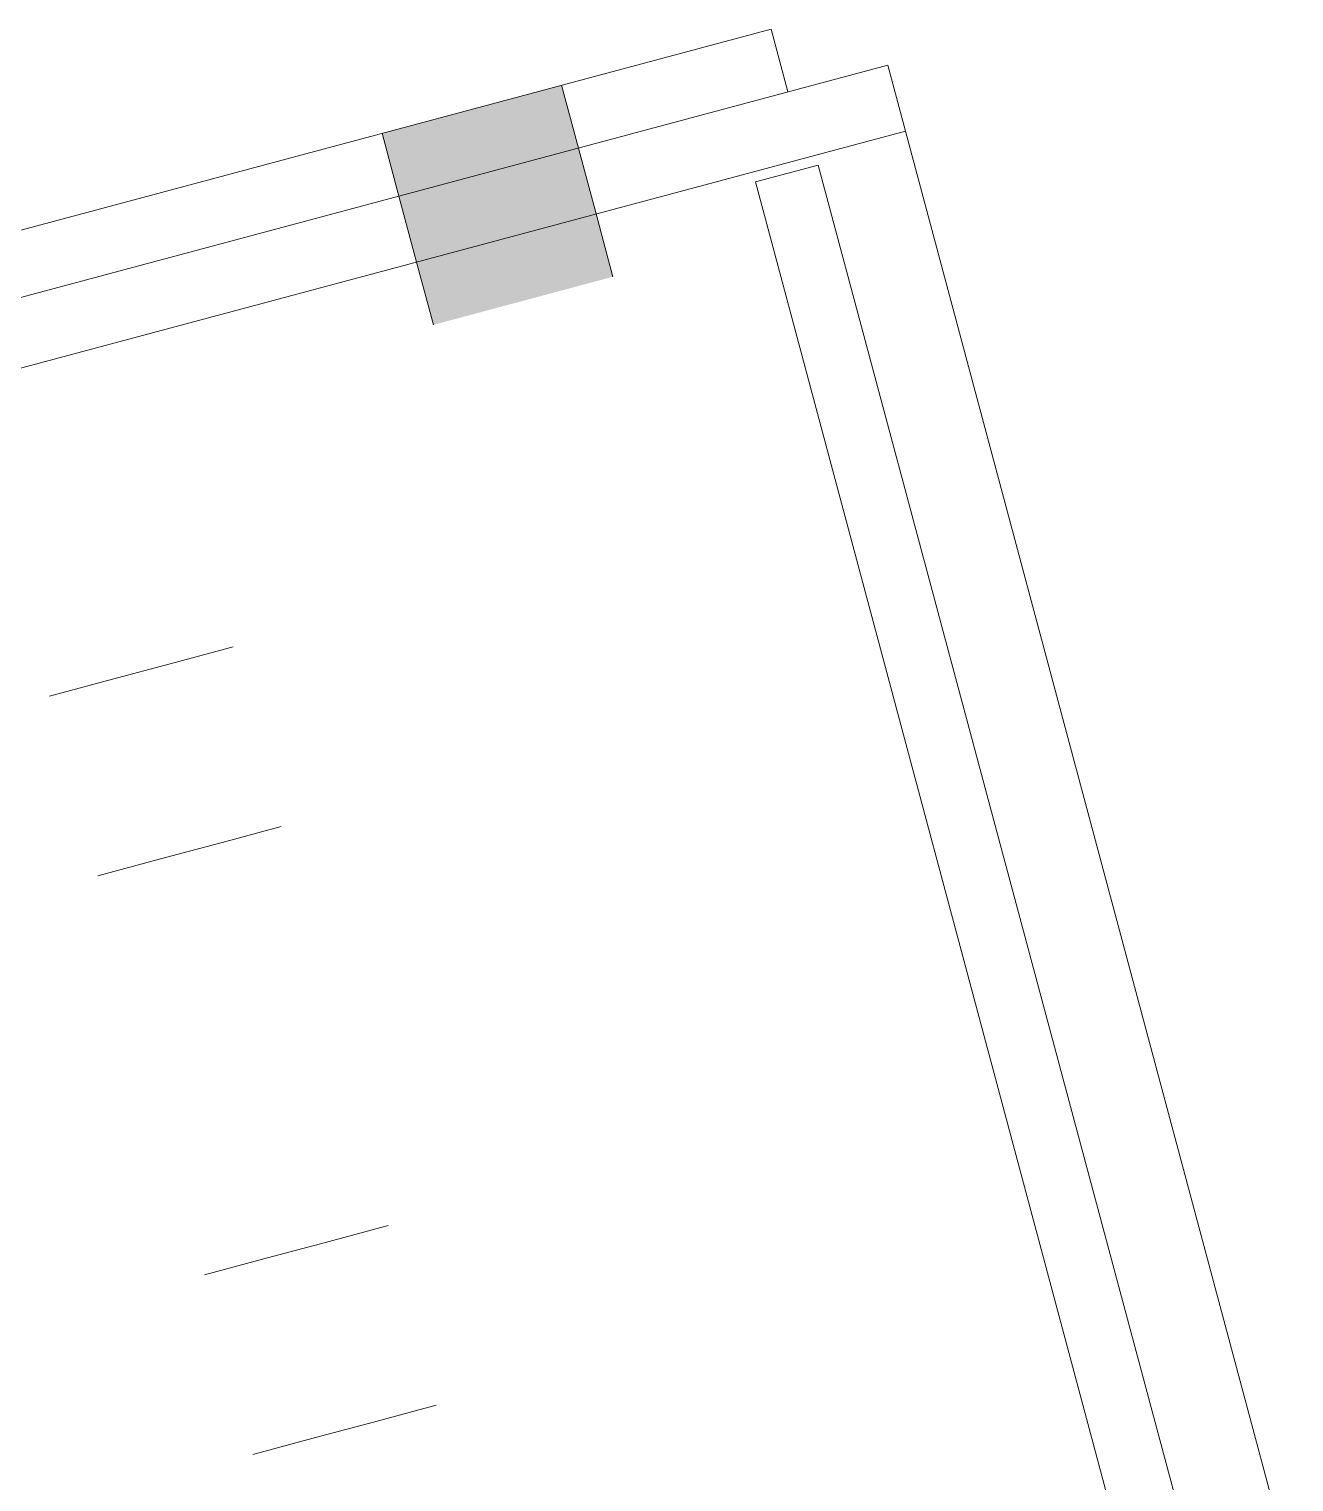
# Model space of a CAD drawing. Header units: millimetres. Extents: x -753 to 90, y 56274 to 56868.
# Drawn here: x -401.742 to -399.292, y 56730.765 to 56733.578 of the extents above; entities that cross this region are included whole.
import ezdxf

# ---------------------------------------------------------------- set-up
doc = ezdxf.new("R2010")
doc.units = ezdxf.units.MM
doc.linetypes.add('XKITLINE00', pattern=[0])
doc.linetypes.add('XKITLINE02', pattern=[4, 2, -2])
doc.layers.add('Parafuso', color=3, linetype='Continuous', lineweight=0)
doc.layers.add('Peça', color=2, linetype='Continuous', lineweight=0)

# ---------------------------------------------------------------- blocks, each defined once
blk = doc.blocks.new('*A588')
at = {"layer": 'Parafuso'}
for points in [[(-401.0253, 56733.2543), (-401.0579, 56733.3761), (-400.7102, 56733.4692), (-400.6776, 56733.3475)], [(-401.0253, 56733.2543), (-401.0579, 56733.3761), (-400.7102, 56733.4692), (-400.6776, 56733.3475)], [(-401.0253, 56733.2543), (-401.0579, 56733.3761), (-400.7102, 56733.4692), (-400.6776, 56733.3475)], [(-400.9911, 56733.1268), (-401.0253, 56733.2543), (-400.6776, 56733.3475), (-400.6434, 56733.22)], [(-400.9911, 56733.1268), (-401.0253, 56733.2543), (-400.6776, 56733.3475), (-400.6434, 56733.22)], [(-400.9911, 56733.1268), (-401.0253, 56733.2543), (-400.6776, 56733.3475), (-400.6434, 56733.22)], [(-400.9585, 56733.0051), (-400.9911, 56733.1268), (-400.6434, 56733.22), (-400.6108, 56733.0983)], [(-400.9585, 56733.0051), (-400.9911, 56733.1268), (-400.6434, 56733.22), (-400.6108, 56733.0983)], [(-400.9585, 56733.0051), (-400.9911, 56733.1268), (-400.6434, 56733.22), (-400.6108, 56733.0983)]]:
    blk.add_hatch(color=7, dxfattribs=at).paths.add_polyline_path(points, flags=17)
at = {"layer": 'Parafuso', "color": 7, "linetype": 'XKITLINE00', "lineweight": 0}
for p, q in [((-400.6776, 56733.3475), (-400.7102, 56733.4692)), ((-400.6776, 56733.3475), (-400.7102, 56733.4692)), ((-400.6776, 56733.3475), (-400.7102, 56733.4692)), ((-401.0253, 56733.2543), (-401.0579, 56733.3761)), ((-401.0253, 56733.2543), (-401.0579, 56733.3761)), ((-401.0253, 56733.2543), (-401.0579, 56733.3761)), ((-400.6434, 56733.22), (-400.6776, 56733.3475)), ((-400.6434, 56733.22), (-400.6776, 56733.3475)), ((-400.6434, 56733.22), (-400.6776, 56733.3475)), ((-400.9911, 56733.1268), (-401.0253, 56733.2543)), ((-400.9911, 56733.1268), (-401.0253, 56733.2543)), ((-400.9911, 56733.1268), (-401.0253, 56733.2543)), ((-400.6108, 56733.0983), (-400.6434, 56733.22)), ((-400.6108, 56733.0983), (-400.6434, 56733.22)), ((-400.6108, 56733.0983), (-400.6434, 56733.22)), ((-400.9585, 56733.0051), (-400.9911, 56733.1268)), ((-400.9585, 56733.0051), (-400.9911, 56733.1268)), ((-400.9585, 56733.0051), (-400.9911, 56733.1268))]:
    blk.add_line(p, q, dxfattribs=at)
blk = doc.blocks.new('*A589')
at = {"layer": 'Parafuso'}
for points in [[(-400.7102, 56733.4692), (-400.6776, 56733.3475), (-401.0253, 56733.2543), (-401.0579, 56733.3761)], [(-400.7102, 56733.4692), (-400.6776, 56733.3475), (-401.0253, 56733.2543), (-401.0579, 56733.3761)], [(-400.7102, 56733.4692), (-400.6776, 56733.3475), (-401.0253, 56733.2543), (-401.0579, 56733.3761)], [(-400.6776, 56733.3475), (-400.6434, 56733.22), (-400.9911, 56733.1268), (-401.0253, 56733.2543)], [(-400.6776, 56733.3475), (-400.6434, 56733.22), (-400.9911, 56733.1268), (-401.0253, 56733.2543)], [(-400.6776, 56733.3475), (-400.6434, 56733.22), (-400.9911, 56733.1268), (-401.0253, 56733.2543)], [(-400.6434, 56733.22), (-400.6108, 56733.0983), (-400.9585, 56733.0051), (-400.9911, 56733.1268)], [(-400.6434, 56733.22), (-400.6108, 56733.0983), (-400.9585, 56733.0051), (-400.9911, 56733.1268)], [(-400.6434, 56733.22), (-400.6108, 56733.0983), (-400.9585, 56733.0051), (-400.9911, 56733.1268)]]:
    blk.add_hatch(color=7, dxfattribs=at).paths.add_polyline_path(points, flags=17)
at = {"layer": 'Parafuso', "color": 7, "linetype": 'XKITLINE00', "lineweight": 0}
for p, q in [((-400.6776, 56733.3475), (-400.7102, 56733.4692)), ((-400.6776, 56733.3475), (-400.7102, 56733.4692)), ((-400.6776, 56733.3475), (-400.7102, 56733.4692)), ((-401.0253, 56733.2543), (-401.0579, 56733.3761)), ((-401.0253, 56733.2543), (-401.0579, 56733.3761)), ((-401.0253, 56733.2543), (-401.0579, 56733.3761)), ((-400.6434, 56733.22), (-400.6776, 56733.3475)), ((-400.6434, 56733.22), (-400.6776, 56733.3475)), ((-400.6434, 56733.22), (-400.6776, 56733.3475)), ((-400.9911, 56733.1268), (-401.0253, 56733.2543)), ((-400.9911, 56733.1268), (-401.0253, 56733.2543)), ((-400.9911, 56733.1268), (-401.0253, 56733.2543)), ((-400.6108, 56733.0983), (-400.6434, 56733.22)), ((-400.6108, 56733.0983), (-400.6434, 56733.22)), ((-400.6108, 56733.0983), (-400.6434, 56733.22)), ((-400.9585, 56733.0051), (-400.9911, 56733.1268)), ((-400.9585, 56733.0051), (-400.9911, 56733.1268)), ((-400.9585, 56733.0051), (-400.9911, 56733.1268))]:
    blk.add_line(p, q, dxfattribs=at)
blk = doc.blocks.new('*A596')
at = {"layer": 'Parafuso', "color": 7, "linetype": 'XKITLINE02', "lineweight": 0}
for p, q in [((-401.3463, 56732.3815), (-401.4681, 56732.3489)), ((-401.3463, 56732.3815), (-401.4681, 56732.3489)), ((-401.4681, 56732.3489), (-401.5801, 56732.3189)), ((-401.4681, 56732.3489), (-401.5801, 56732.3189)), ((-401.5801, 56732.3189), (-401.7018, 56732.2863)), ((-401.5801, 56732.3189), (-401.7018, 56732.2863)), ((-401.2532, 56732.0338), (-401.3749, 56732.0012)), ((-401.2532, 56732.0338), (-401.3749, 56732.0012)), ((-401.3749, 56732.0012), (-401.4869, 56731.9711)), ((-401.3749, 56732.0012), (-401.4869, 56731.9711)), ((-401.4869, 56731.9711), (-401.6086, 56731.9385)), ((-401.4869, 56731.9711), (-401.6086, 56731.9385)), ((-401.0461, 56731.261), (-401.1678, 56731.2284)), ((-401.0461, 56731.261), (-401.1678, 56731.2284)), ((-401.1678, 56731.2284), (-401.2799, 56731.1984)), ((-401.1678, 56731.2284), (-401.2799, 56731.1984)), ((-401.2799, 56731.1984), (-401.4016, 56731.1658)), ((-401.2799, 56731.1984), (-401.4016, 56731.1658)), ((-400.953, 56730.9133), (-401.0747, 56730.8807)), ((-400.953, 56730.9133), (-401.0747, 56730.8807)), ((-401.0747, 56730.8807), (-401.1867, 56730.8507)), ((-401.0747, 56730.8807), (-401.1867, 56730.8507)), ((-401.1867, 56730.8507), (-401.3084, 56730.8181)), ((-401.1867, 56730.8507), (-401.3084, 56730.8181))]:
    blk.add_line(p, q, dxfattribs=at)
blk = doc.blocks.new('*A597')
at = {"layer": 'Parafuso', "color": 7, "linetype": 'XKITLINE02', "lineweight": 0}
for p, q in [((-401.3463, 56732.3815), (-401.4681, 56732.3489)), ((-401.3463, 56732.3815), (-401.4681, 56732.3489)), ((-401.4681, 56732.3489), (-401.5801, 56732.3189)), ((-401.4681, 56732.3489), (-401.5801, 56732.3189)), ((-401.5801, 56732.3189), (-401.7018, 56732.2863)), ((-401.5801, 56732.3189), (-401.7018, 56732.2863)), ((-401.2532, 56732.0338), (-401.3749, 56732.0012)), ((-401.2532, 56732.0338), (-401.3749, 56732.0012)), ((-401.3749, 56732.0012), (-401.4869, 56731.9711)), ((-401.3749, 56732.0012), (-401.4869, 56731.9711)), ((-401.4869, 56731.9711), (-401.6086, 56731.9385)), ((-401.4869, 56731.9711), (-401.6086, 56731.9385)), ((-401.0461, 56731.261), (-401.1678, 56731.2284)), ((-401.0461, 56731.261), (-401.1678, 56731.2284)), ((-401.1678, 56731.2284), (-401.2799, 56731.1984)), ((-401.1678, 56731.2284), (-401.2799, 56731.1984)), ((-401.2799, 56731.1984), (-401.4016, 56731.1658)), ((-401.2799, 56731.1984), (-401.4016, 56731.1658)), ((-400.953, 56730.9133), (-401.0747, 56730.8807)), ((-400.953, 56730.9133), (-401.0747, 56730.8807)), ((-401.0747, 56730.8807), (-401.1867, 56730.8507)), ((-401.0747, 56730.8807), (-401.1867, 56730.8507)), ((-401.1867, 56730.8507), (-401.3084, 56730.8181)), ((-401.1867, 56730.8507), (-401.3084, 56730.8181))]:
    blk.add_line(p, q, dxfattribs=at)
blk = doc.blocks.new('*A599')
at = {"layer": 'Parafuso', "color": 7, "linetype": 'XKITLINE02', "lineweight": 0}
for p, q in [((-401.4681, 56732.3489), (-401.3463, 56732.3815)), ((-401.4681, 56732.3489), (-401.3463, 56732.3815)), ((-401.5801, 56732.3189), (-401.4681, 56732.3489)), ((-401.5801, 56732.3189), (-401.4681, 56732.3489)), ((-401.7018, 56732.2863), (-401.5801, 56732.3189)), ((-401.7018, 56732.2863), (-401.5801, 56732.3189)), ((-401.3749, 56732.0012), (-401.2532, 56732.0338)), ((-401.3749, 56732.0012), (-401.2532, 56732.0338)), ((-401.4869, 56731.9711), (-401.3749, 56732.0012)), ((-401.4869, 56731.9711), (-401.3749, 56732.0012)), ((-401.6086, 56731.9385), (-401.4869, 56731.9711)), ((-401.6086, 56731.9385), (-401.4869, 56731.9711)), ((-401.1678, 56731.2284), (-401.0461, 56731.261)), ((-401.1678, 56731.2284), (-401.0461, 56731.261)), ((-401.2799, 56731.1984), (-401.1678, 56731.2284)), ((-401.2799, 56731.1984), (-401.1678, 56731.2284)), ((-401.4016, 56731.1658), (-401.2799, 56731.1984)), ((-401.4016, 56731.1658), (-401.2799, 56731.1984)), ((-401.0747, 56730.8807), (-400.953, 56730.9133)), ((-401.0747, 56730.8807), (-400.953, 56730.9133)), ((-401.1867, 56730.8507), (-401.0747, 56730.8807)), ((-401.1867, 56730.8507), (-401.0747, 56730.8807)), ((-401.3084, 56730.8181), (-401.1867, 56730.8507)), ((-401.3084, 56730.8181), (-401.1867, 56730.8507))]:
    blk.add_line(p, q, dxfattribs=at)
blk = doc.blocks.new('*A600')
at = {"layer": 'Parafuso', "color": 7, "linetype": 'XKITLINE02', "lineweight": 0}
for p, q in [((-401.4681, 56732.3489), (-401.3463, 56732.3815)), ((-401.4681, 56732.3489), (-401.3463, 56732.3815)), ((-401.5801, 56732.3189), (-401.4681, 56732.3489)), ((-401.5801, 56732.3189), (-401.4681, 56732.3489)), ((-401.7018, 56732.2863), (-401.5801, 56732.3189)), ((-401.7018, 56732.2863), (-401.5801, 56732.3189)), ((-401.3749, 56732.0012), (-401.2532, 56732.0338)), ((-401.3749, 56732.0012), (-401.2532, 56732.0338)), ((-401.4869, 56731.9711), (-401.3749, 56732.0012)), ((-401.4869, 56731.9711), (-401.3749, 56732.0012)), ((-401.6086, 56731.9385), (-401.4869, 56731.9711)), ((-401.6086, 56731.9385), (-401.4869, 56731.9711)), ((-401.1678, 56731.2284), (-401.0461, 56731.261)), ((-401.1678, 56731.2284), (-401.0461, 56731.261)), ((-401.2799, 56731.1984), (-401.1678, 56731.2284)), ((-401.2799, 56731.1984), (-401.1678, 56731.2284)), ((-401.4016, 56731.1658), (-401.2799, 56731.1984)), ((-401.4016, 56731.1658), (-401.2799, 56731.1984)), ((-401.0747, 56730.8807), (-400.953, 56730.9133)), ((-401.0747, 56730.8807), (-400.953, 56730.9133)), ((-401.1867, 56730.8507), (-401.0747, 56730.8807)), ((-401.1867, 56730.8507), (-401.0747, 56730.8807)), ((-401.3084, 56730.8181), (-401.1867, 56730.8507)), ((-401.3084, 56730.8181), (-401.1867, 56730.8507))]:
    blk.add_line(p, q, dxfattribs=at)
blk = doc.blocks.new('*A605')
at = {"layer": 'Parafuso'}
for points in [[(-400.7102, 56733.4692), (-400.6776, 56733.3475), (-401.0253, 56733.2543), (-401.0579, 56733.3761)], [(-400.7102, 56733.4692), (-400.6776, 56733.3475), (-401.0253, 56733.2543), (-401.0579, 56733.3761)], [(-400.7102, 56733.4692), (-400.6776, 56733.3475), (-401.0253, 56733.2543), (-401.0579, 56733.3761)], [(-400.6776, 56733.3475), (-400.6434, 56733.22), (-400.9911, 56733.1268), (-401.0253, 56733.2543)], [(-400.6776, 56733.3475), (-400.6434, 56733.22), (-400.9911, 56733.1268), (-401.0253, 56733.2543)], [(-400.6776, 56733.3475), (-400.6434, 56733.22), (-400.9911, 56733.1268), (-401.0253, 56733.2543)], [(-400.6434, 56733.22), (-400.6108, 56733.0983), (-400.9585, 56733.0051), (-400.9911, 56733.1268)], [(-400.6434, 56733.22), (-400.6108, 56733.0983), (-400.9585, 56733.0051), (-400.9911, 56733.1268)], [(-400.6434, 56733.22), (-400.6108, 56733.0983), (-400.9585, 56733.0051), (-400.9911, 56733.1268)]]:
    blk.add_hatch(color=7, dxfattribs=at).paths.add_polyline_path(points, flags=17)
at = {"layer": 'Parafuso', "color": 7, "linetype": 'XKITLINE00', "lineweight": 0}
for p, q in [((-400.6776, 56733.3475), (-400.7102, 56733.4692)), ((-400.6776, 56733.3475), (-400.7102, 56733.4692)), ((-400.6776, 56733.3475), (-400.7102, 56733.4692)), ((-401.0253, 56733.2543), (-401.0579, 56733.3761)), ((-401.0253, 56733.2543), (-401.0579, 56733.3761)), ((-401.0253, 56733.2543), (-401.0579, 56733.3761)), ((-400.6434, 56733.22), (-400.6776, 56733.3475)), ((-400.6434, 56733.22), (-400.6776, 56733.3475)), ((-400.6434, 56733.22), (-400.6776, 56733.3475)), ((-400.9911, 56733.1268), (-401.0253, 56733.2543)), ((-400.9911, 56733.1268), (-401.0253, 56733.2543)), ((-400.9911, 56733.1268), (-401.0253, 56733.2543)), ((-400.6108, 56733.0983), (-400.6434, 56733.22)), ((-400.6108, 56733.0983), (-400.6434, 56733.22)), ((-400.6108, 56733.0983), (-400.6434, 56733.22)), ((-400.9585, 56733.0051), (-400.9911, 56733.1268)), ((-400.9585, 56733.0051), (-400.9911, 56733.1268)), ((-400.9585, 56733.0051), (-400.9911, 56733.1268))]:
    blk.add_line(p, q, dxfattribs=at)
blk = doc.blocks.new('*A606')
at = {"layer": 'Parafuso'}
for points in [[(-401.0253, 56733.2543), (-401.0579, 56733.3761), (-400.7102, 56733.4692), (-400.6776, 56733.3475)], [(-401.0253, 56733.2543), (-401.0579, 56733.3761), (-400.7102, 56733.4692), (-400.6776, 56733.3475)], [(-401.0253, 56733.2543), (-401.0579, 56733.3761), (-400.7102, 56733.4692), (-400.6776, 56733.3475)], [(-400.9911, 56733.1268), (-401.0253, 56733.2543), (-400.6776, 56733.3475), (-400.6434, 56733.22)], [(-400.9911, 56733.1268), (-401.0253, 56733.2543), (-400.6776, 56733.3475), (-400.6434, 56733.22)], [(-400.9911, 56733.1268), (-401.0253, 56733.2543), (-400.6776, 56733.3475), (-400.6434, 56733.22)], [(-400.9585, 56733.0051), (-400.9911, 56733.1268), (-400.6434, 56733.22), (-400.6108, 56733.0983)], [(-400.9585, 56733.0051), (-400.9911, 56733.1268), (-400.6434, 56733.22), (-400.6108, 56733.0983)], [(-400.9585, 56733.0051), (-400.9911, 56733.1268), (-400.6434, 56733.22), (-400.6108, 56733.0983)]]:
    blk.add_hatch(color=7, dxfattribs=at).paths.add_polyline_path(points, flags=17)
at = {"layer": 'Parafuso', "color": 7, "linetype": 'XKITLINE00', "lineweight": 0}
for p, q in [((-400.6776, 56733.3475), (-400.7102, 56733.4692)), ((-400.6776, 56733.3475), (-400.7102, 56733.4692)), ((-400.6776, 56733.3475), (-400.7102, 56733.4692)), ((-401.0253, 56733.2543), (-401.0579, 56733.3761)), ((-401.0253, 56733.2543), (-401.0579, 56733.3761)), ((-401.0253, 56733.2543), (-401.0579, 56733.3761)), ((-400.6434, 56733.22), (-400.6776, 56733.3475)), ((-400.6434, 56733.22), (-400.6776, 56733.3475)), ((-400.6434, 56733.22), (-400.6776, 56733.3475)), ((-400.9911, 56733.1268), (-401.0253, 56733.2543)), ((-400.9911, 56733.1268), (-401.0253, 56733.2543)), ((-400.9911, 56733.1268), (-401.0253, 56733.2543)), ((-400.6108, 56733.0983), (-400.6434, 56733.22)), ((-400.6108, 56733.0983), (-400.6434, 56733.22)), ((-400.6108, 56733.0983), (-400.6434, 56733.22)), ((-400.9585, 56733.0051), (-400.9911, 56733.1268)), ((-400.9585, 56733.0051), (-400.9911, 56733.1268)), ((-400.9585, 56733.0051), (-400.9911, 56733.1268))]:
    blk.add_line(p, q, dxfattribs=at)
blk = doc.blocks.new('*A614')
at = {"layer": 'Peça', "color": 1, "linetype": 'XKITLINE00', "lineweight": 0}
for p, q in [((-403.0657, 56732.8381), (-400.3045, 56733.5779)), ((-400.2719, 56733.4562), (-400.3045, 56733.5779)), ((-403.2023, 56732.8015), (-403.1315, 56732.8205)), ((-403.1878, 56732.7474), (-403.2023, 56732.8015)), ((-403.1697, 56732.6798), (-403.1702, 56732.6818))]:
    blk.add_line(p, q, dxfattribs=at)
blk = doc.blocks.new('*A622')
at = {"layer": 'Peça', "color": 1, "linetype": 'XKITLINE00', "lineweight": 0}
for p, q in [((-400.3349, 56733.282), (-400.2132, 56733.3146)), ((-399.5051, 56730.6718), (-400.2132, 56733.3146)), ((-399.6268, 56730.6392), (-400.3349, 56733.282)), ((-399.6268, 56730.6392), (-399.5051, 56730.6718))]:
    blk.add_line(p, q, dxfattribs=at)
blk = doc.blocks.new('*A625')
at = {"layer": 'Peça', "color": 1, "linetype": 'XKITLINE00', "lineweight": 0}
for p, q in [((-400.0787, 56733.508), (-663.9824, 56662.797)), ((-399.2919, 56730.5716), (-400.0787, 56733.508)), ((-663.9824, 56662.6604), (-400.0445, 56733.3805))]:
    blk.add_line(p, q, dxfattribs=at)

msp = doc.modelspace()

# ---------------------------------------------------------------- block references
at = {"lineweight": 0}
for name in ['*A614', '*A625', '*A588', '*A589', '*A605', '*A606', '*A622', '*A596', '*A597', '*A599', '*A600']:
    msp.add_blockref(name, (0, 0), dxfattribs=at)

doc.saveas('drawing.dxf')
